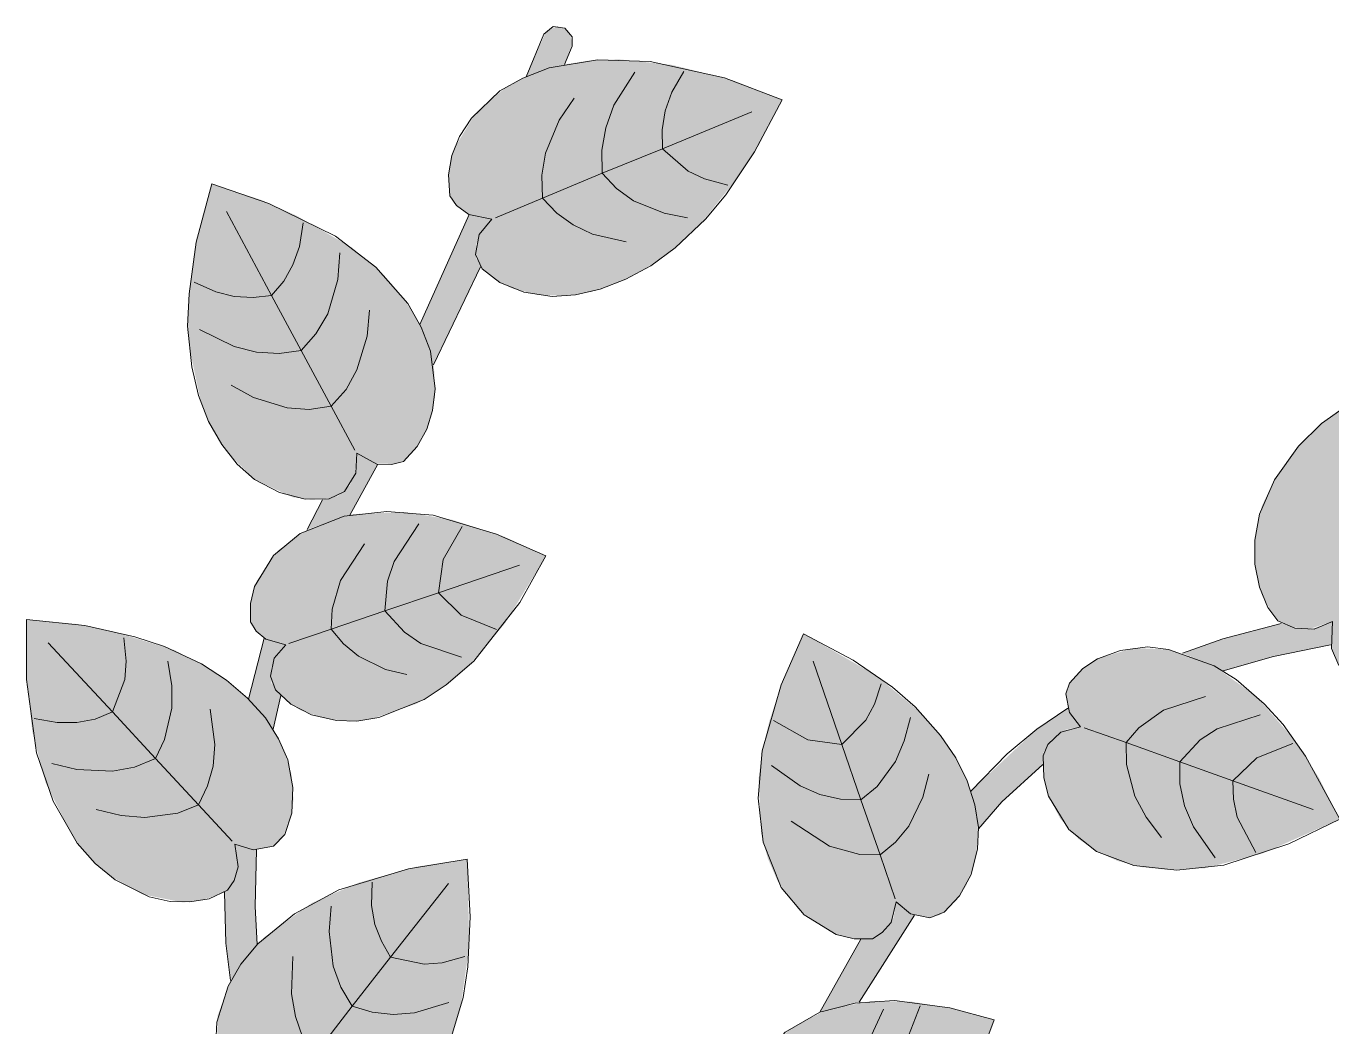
# Model space of a CAD drawing. Header units: centimetres. Extents: x 0 to 879, y -664 to 265.
# Drawn here: x 311.61 to 337.15, y -563.01 to -543.42 of the extents above; entities that cross this region are included whole.
import ezdxf

# ---------------------------------------------------------------- set-up
doc = ezdxf.new("R2010")
doc.units = ezdxf.units.CM
doc.layers.add('VEG-HOJAS', color=117, linetype='Continuous', lineweight=18, true_color=0x2e5e38)
doc.layers.add('VEG-NERVIOS', color=115, linetype='Continuous', lineweight=9, true_color=0x528c5c)
doc.layers.add('VEG-RELLENO', color=253, linetype='Continuous', true_color=0x96c896)

# ---------------------------------------------------------------- blocks, each defined once
blk = doc.blocks.new('VEG_Pothos_colgante_PLANTA')
at = {"layer": 'VEG-RELLENO', "true_color": 0x87a96a}
h = blk.add_hatch(color=63, dxfattribs=at)
h.dxf.hatch_style = 1
h.paths.add_polyline_path([(-1.85, 4.56), (-1.75, 4.73), (-1.75, 4.96), (-1.81, 5.15), (-1.96, 5.35), (-1.71, 5.38), (-1.57, 5.45), (-0.79, 3.53), (-0.79, 3.35), (-0.91, 3.19), (-1.14, 3.15), (-1.33, 3.28)])
h.paths.add_polyline_path([(-3.05, 7.59), (-3.82, 10.05), (-3.39, 10.18), (-3.45, 9.86), (-3.37, 9.57), (-3.21, 9.33), (-2.95, 9.23), (-2.32, 7.32)])
h.paths.add_polyline_path([(-4.39, 12.47), (-4.48, 13.19), (-4.51, 14.19), (-4.35, 14.35), (-4.24, 14.69), (-4.31, 15.13), (-3.88, 15.02), (-3.91, 13.91), (-3.87, 13.17)])
h.paths.add_polyline_path([(-4.04, 17.97), (-3.73, 19.16), (-3.31, 19.03), (-3.51, 18.82), (-3.6, 18.55), (-3.59, 18.28), (-3.41, 18.04), (-3.56, 17.38)])
h.paths.add_polyline_path([(-2.89, 21.29), (-2.59, 21.87), (-2.29, 21.94), (-2.06, 22.15), (-1.93, 22.44), (-1.92, 22.78), (-1.51, 22.57), (-2.06, 21.57)])
h.paths.add_polyline_path([(-0.69, 25.3), (0.28, 27.45), (0.72, 27.36), (0.5, 27.11), (0.42, 26.88), (0.41, 26.6), (0.5, 26.43), (-0.42, 24.51)])
h.paths.add_polyline_path([(1.39, 30.15), (1.79, 31.05), (2.01, 31.14), (2.22, 31.05), (2.3, 30.81), (2.14, 30.39)])
at = {"layer": 'VEG-RELLENO', "true_color": 0x6ea666}
h = blk.add_hatch(color=83, dxfattribs=at)
h.dxf.hatch_style = 1
h.paths.add_polyline_path([(6.4, 29.7), (5.95, 28.82), (5.54, 28.19), (4.76, 27.21), (4.15, 26.68), (3.67, 26.36), (3.17, 26.11), (2.67, 25.94), (2.2, 25.86), (1.61, 25.88), (1.11, 26.01), (0.78, 26.18), (0.47, 26.46), (0.4, 26.67), (0.47, 27.06), (0.72, 27.36), (0.27, 27.45), (-0.02, 27.68), (-0.12, 27.91), (-0.12, 28.36), (-0.02, 28.74), (0.42, 29.46), (1.02, 29.96), (1.49, 30.19), (2.02, 30.37), (2.59, 30.46), (3.2, 30.49), (4.25, 30.38), (5.43, 30.08)])
h.paths.add_polyline_path([(1.99, 27.94), (2.74, 28.23), (3.43, 28.63), (4.07, 29.1), (4.63, 29.68), (3.87, 29.4), (3.19, 29), (2.55, 28.52)], flags=0)
at = {"layer": 'VEG-RELLENO', "true_color": 0xced696}
h = blk.add_hatch(color=71, dxfattribs=at)
h.dxf.hatch_style = 1
h.paths.add_polyline_path([(1.99, 27.94), (2.55, 28.52), (3.19, 29), (3.87, 29.4), (4.63, 29.68), (4.07, 29.1), (3.43, 28.63), (2.74, 28.23)])
at = {"layer": 'VEG-RELLENO', "true_color": 0x63965c}
h = blk.add_hatch(color=83, dxfattribs=at)
h.dxf.hatch_style = 1
h.paths.add_polyline_path([(-4.76, 28.05), (-3.8, 27.74), (-3.1, 27.43), (-2.01, 26.8), (-1.4, 26.28), (-1.03, 25.85), (-0.74, 25.4), (-0.53, 24.93), (-0.41, 24.48), (-0.39, 23.89), (-0.5, 23.37), (-0.67, 23.02), (-0.94, 22.67), (-1.16, 22.57), (-1.58, 22.58), (-1.92, 22.78), (-1.96, 22.33), (-2.16, 22.03), (-2.36, 21.91), (-2.8, 21.87), (-3.18, 21.92), (-3.92, 22.27), (-4.47, 22.81), (-4.74, 23.24), (-4.96, 23.73), (-5.2, 24.87), (-5.23, 25.47), (-5.18, 26.11), (-5.03, 27.07)])
h.paths.add_polyline_path([(-2.88, 23.8), (-2.96, 24.59), (-3.17, 25.33), (-3.45, 26.05), (-3.86, 26.73), (-3.78, 25.94), (-3.58, 25.2), (-3.29, 24.48)], flags=0)
at = {"layer": 'VEG-RELLENO', "true_color": 0xced696}
h = blk.add_hatch(color=71, dxfattribs=at)
h.dxf.hatch_style = 1
h.paths.add_polyline_path([(-2.88, 23.8), (-3.29, 24.48), (-3.58, 25.2), (-3.78, 25.94), (-3.86, 26.73), (-3.45, 26.05), (-3.17, 25.33), (-2.96, 24.59)])
at = {"layer": 'VEG-RELLENO', "true_color": 0x5f9058}
h = blk.add_hatch(color=83, dxfattribs=at)
h.dxf.hatch_style = 1
h.paths.add_polyline_path([(21.55, 25.01), (21.71, 23.79), (21.72, 22.35), (21.65, 21.6), (21.49, 20.9), (21.16, 20.03), (20.84, 19.48), (20.74, 19.36), (20.45, 19.34), (20.23, 19.24), (20.06, 19), (19.9, 18.57), (19.38, 18.32), (18.89, 18.19), (18.42, 18.16), (17.95, 18.22), (17.48, 18.4), (17.29, 18.63), (17.13, 19.03), (17.17, 19.49), (16.68, 19.33), (16.26, 19.4), (16.03, 19.57), (15.78, 20.02), (15.67, 20.46), (15.64, 20.92), (15.7, 21.42), (15.79, 21.76), (16.03, 22.26), (16.37, 22.76), (16.79, 23.22), (17.31, 23.64), (17.91, 24.01), (18.55, 24.32), (19.26, 24.56), (20.37, 24.85)])
h.paths.add_polyline_path([(18.69, 20.33), (19.31, 21.03), (19.79, 21.8), (20.18, 22.62), (20.43, 23.51), (19.82, 22.81), (19.34, 22.04), (18.95, 21.22)], flags=0)
at = {"layer": 'VEG-RELLENO', "true_color": 0x669b5f}
h = blk.add_hatch(color=83, dxfattribs=at)
h.dxf.hatch_style = 1
h.paths.add_polyline_path([(1.78, 20.77), (0.97, 19.44), (0.24, 18.59), (-0.31, 18.14), (-0.75, 17.88), (-1.64, 17.58), (-2.06, 17.53), (-2.58, 17.6), (-3.02, 17.75), (-3.3, 17.94), (-3.56, 18.22), (-3.61, 18.42), (-3.54, 18.77), (-3.31, 19.03), (-3.7, 19.14), (-3.93, 19.35), (-4.01, 19.56), (-3.98, 19.95), (-3.88, 20.28), (-3.46, 20.88), (-2.9, 21.28), (-2.01, 21.59), (-0.97, 21.63), (-0.06, 21.48), (0.96, 21.15)])
h.paths.add_polyline_path([(-2.28, 19.79), (-1.59, 19.96), (-0.95, 20.22), (-0.34, 20.56), (0.21, 21.01), (-0.48, 20.84), (-1.12, 20.57), (-1.72, 20.23)], flags=0)
at = {"layer": 'VEG-RELLENO', "true_color": 0xced696}
h = blk.add_hatch(color=71, dxfattribs=at)
h.dxf.hatch_style = 1
h.paths.add_polyline_path([(-2.14, 19.93), (-1.12, 20.57), (-0.48, 20.84), (0.21, 21.01), (-0.34, 20.56), (-0.95, 20.22), (-1.59, 19.96), (-2.28, 19.79)])
at = {"layer": 'VEG-RELLENO', "true_color": 0x87a96a}
h = blk.add_hatch(color=63, dxfattribs=at)
h.dxf.hatch_style = 1
h.paths.add_polyline_path([(4.88, 7.37), (6.12, 9.66), (6.51, 9.59), (6.34, 9.3), (6.33, 9.03), (6.4, 8.88), (5.08, 6.55), (5.04, 6.88)])
h.paths.add_polyline_path([(7.14, 11.84), (7.94, 13.27), (8.24, 13.31), (8.49, 13.55), (8.58, 13.69), (8.63, 14), (8.99, 13.74), (7.91, 12.04)])
h.paths.add_polyline_path([(10.09, 16.17), (11.36, 17.36), (11.99, 17.79), (12.24, 17.43), (11.94, 17.37), (11.69, 17.19), (11.52, 16.94), (11.5, 16.69), (10.7, 15.96), (10.24, 15.43)])
h.paths.add_polyline_path([(15, 19.14), (16.16, 19.45), (16.43, 19.36), (16.74, 19.33), (17.17, 19.49), (17.13, 19.03), (16.01, 18.8), (15.03, 18.52), (14.23, 18.87)])
h.paths.add_polyline_path([(21.15, 19.64), (21.19, 19.19), (20.74, 19.36), (20.96, 19.67)])
h.paths.add_polyline_path([(24.77, 18.37), (24.61, 18.7), (24.91, 18.64), (25.25, 18.73), (25.2, 18.29)])
h.paths.add_polyline_path([(3.83, 5.35), (4.18, 5.14), (3.82, 5.09)])
at = {"layer": 'VEG-RELLENO', "true_color": 0x609259}
h = blk.add_hatch(color=83, dxfattribs=at)
h.dxf.hatch_style = 1
h.paths.add_polyline_path([(-8.38, 19.53), (-7.4, 19.44), (-6.67, 19.29), (-5.49, 18.93), (-4.79, 18.56), (-4.33, 18.23), (-3.94, 17.86), (-3.61, 17.46), (-3.38, 17.06), (-3.2, 16.51), (-3.16, 15.99), (-3.22, 15.62), (-3.38, 15.24), (-3.55, 15.09), (-3.95, 15.02), (-4.31, 15.13), (-4.24, 14.69), (-4.35, 14.35), (-4.52, 14.18), (-4.93, 14.04), (-5.32, 13.99), (-6.12, 14.15), (-6.78, 14.53), (-7.16, 14.88), (-7.49, 15.3), (-8.01, 16.34), (-8.27, 17.34), (-8.39, 18.52)])
h.paths.add_polyline_path([(-5.9, 15.51), (-6.28, 16.21), (-6.75, 16.82), (-7.29, 17.37), (-7.92, 17.85), (-7.55, 17.15), (-7.07, 16.54), (-6.54, 15.98)], flags=0)
at = {"layer": 'VEG-RELLENO', "true_color": 0x6da666}
h = blk.add_hatch(color=83, dxfattribs=at)
h.dxf.hatch_style = 1
h.paths.add_polyline_path([(6.82, 19.25), (8.24, 18.43), (9.13, 17.69), (9.61, 17.11), (9.88, 16.67), (10.08, 16.21), (10.2, 15.75), (10.24, 15.32), (10.17, 14.78), (10, 14.32), (9.8, 14.02), (9.5, 13.75), (9.29, 13.69), (8.91, 13.77), (8.63, 14), (8.53, 13.6), (8.3, 13.35), (8.1, 13.27), (7.69, 13.3), (7.35, 13.41), (6.73, 13.84), (6.31, 14.41), (6.12, 14.85), (5.99, 15.33), (5.94, 16.41), (6.01, 16.96), (6.15, 17.54), (6.44, 18.4)])
h.paths.add_polyline_path([(8.81, 15.39), (8.79, 16.12), (8.65, 16.83), (8.43, 17.51), (8.1, 18.16), (8.13, 17.43), (8.26, 16.73), (8.48, 16.05)], flags=0)
at = {"layer": 'VEG-RELLENO', "true_color": 0x689d60}
h = blk.add_hatch(color=83, dxfattribs=at)
h.dxf.hatch_style = 1
h.paths.add_polyline_path([(17.31, 15.62), (15.8, 14.95), (14.67, 14.66), (13.94, 14.63), (13.44, 14.68), (12.97, 14.8), (12.55, 14.99), (12.2, 15.23), (11.84, 15.63), (11.61, 16.07), (11.52, 16.43), (11.51, 16.86), (11.6, 17.08), (11.89, 17.35), (12.24, 17.43), (12, 17.76), (11.95, 18.07), (12.02, 18.28), (12.28, 18.57), (12.57, 18.76), (13.28, 18.97), (13.96, 18.94), (14.85, 18.62), (15.69, 18.01), (16.43, 17.16), (16.9, 16.43)])
h.paths.add_polyline_path([(13.61, 17.64), (14.16, 17.18), (14.75, 16.82), (15.38, 16.54), (16.07, 16.35), (15.53, 16.81), (14.93, 17.17), (14.3, 17.45)], flags=0)
at = {"layer": 'VEG-RELLENO', "true_color": 0xced696}
h = blk.add_hatch(color=71, dxfattribs=at)
h.dxf.hatch_style = 1
h.paths.add_polyline_path([(8.81, 15.39), (8.48, 16.05), (8.26, 16.73), (8.13, 17.43), (8.1, 18.16), (8.43, 17.51), (8.65, 16.83), (8.79, 16.12)])
h = blk.add_hatch(color=71, dxfattribs=at)
h.dxf.hatch_style = 1
h.paths.add_polyline_path([(-5.9, 15.51), (-6.54, 15.98), (-7.07, 16.54), (-7.55, 17.15), (-7.92, 17.85), (-7.29, 17.37), (-6.75, 16.82), (-6.28, 16.21)])
h = blk.add_hatch(color=71, dxfattribs=at)
h.dxf.hatch_style = 1
h.paths.add_polyline_path([(13.61, 17.64), (14.3, 17.45), (14.93, 17.17), (15.53, 16.81), (16.07, 16.35), (15.38, 16.54), (14.75, 16.82), (14.16, 17.18)])
at = {"layer": 'VEG-RELLENO', "true_color": 0x61935a}
h = blk.add_hatch(color=83, dxfattribs=at)
h.dxf.hatch_style = 1
h.paths.add_polyline_path([(0.24, 14.84), (0.28, 13.14), (0.11, 11.94), (-0.14, 11.19), (-0.38, 10.69), (-0.67, 10.25), (-1.01, 9.88), (-1.37, 9.58), (-1.88, 9.33), (-2.37, 9.2), (-2.74, 9.2), (-3.14, 9.29), (-3.31, 9.44), (-3.44, 9.81), (-3.39, 10.18), (-3.81, 10.05), (-4.16, 10.1), (-4.35, 10.24), (-4.56, 10.62), (-4.66, 10.98), (-4.64, 11.79), (-4.37, 12.49), (-4.09, 12.92), (-3.73, 13.31), (-2.8, 13.98), (-1.87, 14.38), (-0.75, 14.69)])
h.paths.add_polyline_path([(-3.04, 11.61), (-2.33, 11.93), (-1.7, 12.36), (-1.12, 12.85), (-0.61, 13.45), (-1.32, 13.12), (-1.95, 12.7), (-2.53, 12.2)], flags=0)
at = {"layer": 'VEG-RELLENO', "true_color": 0xced696}
h = blk.add_hatch(color=71, dxfattribs=at)
h.dxf.hatch_style = 1
h.paths.add_polyline_path([(-3.04, 11.61), (-2.53, 12.2), (-1.95, 12.7), (-1.32, 13.12), (-0.61, 13.45), (-1.12, 12.85), (-1.7, 12.36), (-2.33, 11.93)])
at = {"layer": 'VEG-RELLENO', "true_color": 0x61945a}
h = blk.add_hatch(color=83, dxfattribs=at)
h.dxf.hatch_style = 1
h.paths.add_polyline_path([(10.55, 11.69), (10.04, 10.47), (9.54, 9.67), (8.8, 8.95), (8.1, 8.58), (7.75, 8.49), (7.31, 8.48), (6.92, 8.55), (6.66, 8.67), (6.41, 8.87), (6.33, 9.03), (6.35, 9.34), (6.51, 9.59), (6.17, 9.62), (5.95, 9.78), (5.85, 9.93), (5.83, 10.27), (5.88, 10.56), (6.15, 11.11), (6.56, 11.52), (7.27, 11.89), (8.14, 12.06), (8.92, 12.05), (9.81, 11.9)])
h.paths.add_polyline_path([(7.73, 9.48), (8.3, 9.66), (8.83, 9.92), (9.32, 10.24), (9.76, 10.65), (9.19, 10.47), (8.67, 10.21), (8.17, 9.89)], flags=0)
at = {"layer": 'VEG-HOJAS'}
for points in [[(1.39, 30.15), (1.74, 30.98), (1.92, 31.13), (2.15, 31.1), (2.29, 30.93), (2.29, 30.75), (2.14, 30.39)], [(-0.69, 25.3), (0.28, 27.45)], [(0.5, 26.43), (-0.42, 24.51)], [(17.29, 18.63), (17.15, 18.96), (17.17, 19.49), (16.81, 19.34), (16.43, 19.36), (16.1, 19.5), (15.9, 19.76), (15.74, 20.16), (15.65, 20.61), (15.65, 21.08), (15.74, 21.59), (16.03, 22.26), (16.5, 22.92), (16.95, 23.36), (17.7, 23.89)], [(-1.51, 22.57), (-2.06, 21.57)], [(-2.89, 21.29), (-2.59, 21.87)], [(14.23, 18.87), (15.02, 19.15), (16.16, 19.45)], [(-4.04, 17.97), (-3.73, 19.16)], [(17.13, 19.03), (16.01, 18.8), (15.03, 18.52)], [(-3.41, 18.04), (-3.56, 17.38)], [(10.09, 16.17), (10.8, 16.9), (11.38, 17.38), (11.99, 17.79)], [(11.5, 16.69), (10.7, 15.96), (10.24, 15.43)], [(-4.68, 11.24), (-4.66, 11.65), (-4.44, 12.35), (-4.19, 12.78), (-3.86, 13.18), (-3.14, 13.77), (-2.27, 14.24), (-0.91, 14.65), (0.24, 14.84), (0.3, 13.71), (0.25, 12.73), (0.16, 12.13), (-0.07, 11.37)], [(-3.88, 15.02), (-3.91, 13.91), (-3.87, 13.17)], [(-4.39, 12.46), (-4.48, 13.19), (-4.51, 14.19)], [(8.99, 13.74), (7.91, 12.04)], [(7.14, 11.84), (7.94, 13.27)]]:
    blk.add_lwpolyline(points, dxfattribs=at)
for points in [[(6.4, 29.7), (5.86, 28.68), (5.3, 27.84), (4.9, 27.36), (4.31, 26.8), (3.83, 26.45), (3.34, 26.19), (2.84, 25.99), (2.36, 25.88), (1.9, 25.85), (1.35, 25.93), (0.88, 26.12), (0.53, 26.39), (0.4, 26.67), (0.47, 27.06), (0.72, 27.36), (0.27, 27.45), (0.03, 27.63), (-0.1, 27.82), (-0.13, 28.23), (-0.06, 28.61), (0.09, 28.98), (0.32, 29.34), (0.88, 29.87), (1.33, 30.12), (1.84, 30.32), (2.79, 30.48), (3.82, 30.45), (5.27, 30.13)], [(-4.76, 28.05), (-3.64, 27.67), (-2.34, 27.03), (-1.55, 26.42), (-0.92, 25.71), (-0.66, 25.25), (-0.48, 24.78), (-0.39, 24.04), (-0.44, 23.62), (-0.55, 23.25), (-0.74, 22.91), (-1.01, 22.62), (-1.24, 22.56), (-1.53, 22.57), (-1.92, 22.78), (-1.94, 22.39), (-2.16, 22.03), (-2.46, 21.89), (-2.93, 21.88), (-3.43, 22.01), (-3.92, 22.27), (-4.26, 22.57), (-4.56, 22.95), (-4.82, 23.4), (-5.02, 23.91), (-5.15, 24.47), (-5.23, 25.27), (-5.2, 25.9), (-5.06, 26.91)], [(1.78, 20.77), (1.27, 19.86), (0.37, 18.71), (-0.17, 18.25), (-0.6, 17.96), (-1.49, 17.61), (-1.92, 17.54), (-2.32, 17.55), (-2.81, 17.66), (-3.21, 17.87), (-3.51, 18.15), (-3.61, 18.42), (-3.54, 18.77), (-3.31, 19.03), (-3.7, 19.14), (-3.89, 19.3), (-4, 19.48), (-4, 19.84), (-3.92, 20.17), (-3.55, 20.78), (-3.03, 21.21), (-2.17, 21.55), (-1.33, 21.64), (-0.43, 21.57), (0.81, 21.2)], [(-8.38, 19.53), (-7.24, 19.41), (-6.26, 19.19), (-5.68, 19), (-4.96, 18.66), (-4.47, 18.34), (-4.06, 17.99), (-3.71, 17.6), (-3.45, 17.19), (-3.27, 16.78), (-3.17, 16.24), (-3.19, 15.74), (-3.33, 15.32), (-3.55, 15.09), (-3.95, 15.02), (-4.31, 15.13), (-4.24, 14.69), (-4.32, 14.42), (-4.45, 14.23), (-4.81, 14.06), (-5.19, 14), (-5.57, 14.01), (-5.98, 14.1), (-6.65, 14.43), (-7.04, 14.75), (-7.39, 15.15), (-7.86, 15.97), (-8.19, 16.92), (-8.38, 18.35)], [(6.82, 19.25), (7.79, 18.73), (8.56, 18.2), (9, 17.82), (9.5, 17.26), (9.8, 16.82), (10.02, 16.37), (10.17, 15.9), (10.24, 15.46), (10.22, 15.04), (10.1, 14.54), (9.87, 14.12), (9.57, 13.8), (9.29, 13.69), (8.91, 13.77), (8.63, 14), (8.53, 13.6), (8.36, 13.4), (8.17, 13.28), (7.81, 13.28), (7.46, 13.36), (6.83, 13.75), (6.38, 14.28), (6.03, 15.17), (5.93, 16.03), (6.01, 16.96), (6.38, 18.25)], [(17.31, 15.62), (16.31, 15.14), (15.04, 14.72), (14.12, 14.62), (13.28, 14.71), (12.55, 14.99), (12.01, 15.42), (11.61, 16.07), (11.52, 16.43), (11.51, 16.86), (11.6, 17.08), (11.85, 17.32), (12.24, 17.43), (12.02, 17.71), (11.95, 18.07), (12.02, 18.28), (12.28, 18.57), (12.57, 18.76), (13.02, 18.92), (13.55, 18.99), (13.96, 18.94), (14.85, 18.62), (15.28, 18.35), (15.83, 17.88), (16.2, 17.47), (16.64, 16.85)], [(10.55, 11.69), (10.24, 10.87), (9.63, 9.79), (8.91, 9.03), (8.21, 8.63), (7.53, 8.47), (7.1, 8.5), (6.74, 8.63), (6.45, 8.82), (6.33, 9.03), (6.35, 9.34), (6.51, 9.59), (6.17, 9.62), (5.88, 9.87), (5.83, 10.17), (5.85, 10.46), (6.09, 11.02), (6.46, 11.45), (7.14, 11.84), (7.83, 12.02), (8.6, 12.07), (9.68, 11.93)]]:
    blk.add_lwpolyline(points, close=True, dxfattribs=at)
at = {"layer": 'VEG-NERVIOS'}
for points in [[(2.88, 28.26), (2.87, 28.71), (2.95, 29.15), (3.11, 29.59), (3.52, 30.24)], [(4.06, 28.74), (4.05, 29.11), (4.11, 29.48), (4.24, 29.85), (4.48, 30.25)], [(1.71, 27.77), (1.7, 28.22), (1.77, 28.65), (2.04, 29.3), (2.33, 29.73)], [(4.06, 28.74), (5.81, 29.46)], [(2.88, 28.26), (4.06, 28.74)], [(4.06, 28.74), (4.56, 28.3), (4.88, 28.15), (5.34, 28.03)], [(1.71, 27.77), (2.88, 28.26)], [(2.88, 28.26), (3.16, 27.96), (3.49, 27.72), (4.09, 27.48), (4.55, 27.39)], [(0.79, 27.39), (1.71, 27.77)], [(1.71, 27.77), (1.99, 27.48), (2.31, 27.25), (2.69, 27.07), (3.35, 26.92)], [(-3.59, 25.87), (-4.47, 27.51)], [(-3.59, 25.87), (-3.35, 26.15), (-3.17, 26.47), (-3.04, 26.83), (-2.97, 27.29)], [(-3.01, 24.79), (-2.72, 25.12), (-2.49, 25.51), (-2.29, 26.18), (-2.25, 26.7)], [(-3.59, 25.87), (-3.95, 25.83), (-4.32, 25.85), (-4.68, 25.94), (-5.1, 26.13)], [(-3.01, 24.79), (-3.59, 25.87)], [(-2.42, 23.7), (-2.13, 24.03), (-1.92, 24.41), (-1.72, 25.07), (-1.67, 25.58)], [(-3.01, 24.79), (-3.44, 24.73), (-3.88, 24.76), (-4.32, 24.87), (-5, 25.2)], [(-2.42, 23.7), (-3.01, 24.79)], [(-2.42, 23.7), (-2.85, 23.64), (-3.28, 23.67), (-3.94, 23.87), (-4.38, 24.11)], [(-1.96, 22.84), (-2.42, 23.7)], [(-1.37, 19.7), (-1.32, 20.28), (-1.19, 20.66), (-0.71, 21.4)], [(-0.32, 20.05), (-0.23, 20.7), (0.14, 21.35)], [(-2.42, 19.34), (-2.4, 19.73), (-2.24, 20.29), (-1.77, 21.01)], [(-0.32, 20.05), (1.26, 20.59)], [(-1.37, 19.7), (-0.32, 20.05)], [(-0.32, 20.05), (0.12, 19.61), (0.81, 19.33)], [(-2.42, 19.34), (-1.37, 19.7)], [(-1.37, 19.7), (-0.99, 19.28), (-0.67, 19.06), (0.13, 18.79)], [(-6.7, 17.72), (-6.46, 18.35), (-6.43, 18.71), (-6.48, 19.17)], [(-3.25, 19.06), (-2.42, 19.34)], [(-2.42, 19.34), (-2.18, 19.05), (-1.89, 18.81), (-1.36, 18.55), (-0.94, 18.45)], [(-6.7, 17.72), (-7.96, 19.07)], [(-5.86, 16.81), (-5.68, 17.18), (-5.54, 17.79), (-5.54, 18.23), (-5.62, 18.71)], [(7.57, 17.08), (7.01, 18.71)], [(7.57, 17.08), (8.04, 17.56), (8.21, 17.87), (8.34, 18.27)], [(13.13, 17.12), (13.38, 17.41), (13.86, 17.75), (14.68, 18.02)], [(-6.7, 17.72), (-7.04, 17.58), (-7.4, 17.51), (-7.78, 17.51), (-8.23, 17.59)], [(-5.86, 16.81), (-6.7, 17.72)], [(-5.02, 15.9), (-4.84, 16.27), (-4.73, 16.66), (-4.7, 17.08), (-4.79, 17.77)], [(14.18, 16.74), (14.58, 17.17), (14.91, 17.39), (15.75, 17.66)], [(7.57, 17.08), (6.9, 17.17), (6.23, 17.55)], [(7.94, 16), (8.26, 16.26), (8.62, 16.75), (8.79, 17.15), (8.91, 17.61)], [(12.31, 17.41), (13.13, 17.12)], [(13.13, 17.12), (13.14, 16.69), (13.3, 16.07), (13.52, 15.66), (13.82, 15.26)], [(13.13, 17.12), (14.18, 16.74)], [(7.94, 16), (7.57, 17.08)], [(15.22, 16.37), (15.69, 16.82), (16.39, 17.1)], [(-5.86, 16.81), (-6.27, 16.64), (-6.7, 16.56), (-7.4, 16.59), (-7.89, 16.71)], [(-5.02, 15.9), (-5.86, 16.81)], [(7.94, 16), (7.54, 16.01), (7.14, 16.1), (6.75, 16.27), (6.19, 16.67)], [(14.18, 16.74), (14.18, 16.31), (14.27, 15.88), (14.45, 15.47), (14.87, 14.86)], [(14.18, 16.74), (15.22, 16.37)], [(8.32, 14.92), (8.62, 15.17), (8.88, 15.48), (9.15, 16.05), (9.27, 16.5)], [(15.22, 16.37), (15.23, 16.01), (15.3, 15.66), (15.67, 14.97)], [(15.22, 16.37), (16.79, 15.81)], [(-5.02, 15.9), (-5.42, 15.74), (-6.07, 15.65), (-6.53, 15.69), (-7.02, 15.81)], [(-4.36, 15.19), (-5.02, 15.9)], [(8.32, 14.92), (7.94, 16)], [(8.32, 14.92), (7.92, 14.93), (7.33, 15.09), (6.58, 15.58)], [(8.61, 14.06), (8.32, 14.92)], [(-1.26, 12.92), (-1.44, 13.23), (-1.57, 13.56), (-1.63, 13.93), (-1.62, 14.39)], [(-1.26, 12.92), (-0.13, 14.36)], [(-2.01, 11.96), (-2.23, 12.33), (-2.38, 12.74), (-2.46, 13.42), (-2.42, 13.92)], [(-2.75, 11), (-2.98, 11.36), (-3.12, 11.76), (-3.2, 12.2), (-3.17, 12.93)], [(-2.01, 11.96), (-1.26, 12.92)], [(-1.26, 12.92), (-0.6, 12.78), (-0.25, 12.81), (0.19, 12.93)], [(-2.01, 11.96), (-1.62, 11.84), (-1.21, 11.8), (-0.79, 11.83), (-0.12, 12.03)], [(-2.75, 11), (-2.01, 11.96)], [(8.05, 10.39), (8.01, 10.72), (8.07, 11.22), (8.38, 11.9)], [(8.88, 10.82), (8.87, 11.38), (9.1, 11.97)]]:
    blk.add_lwpolyline(points, dxfattribs=at)

msp = doc.modelspace()

# ---------------------------------------------------------------- block references
msp.add_blockref('VEG_Pothos_colgante_PLANTA', (320, -574.561))

doc.saveas('drawing.dxf')
